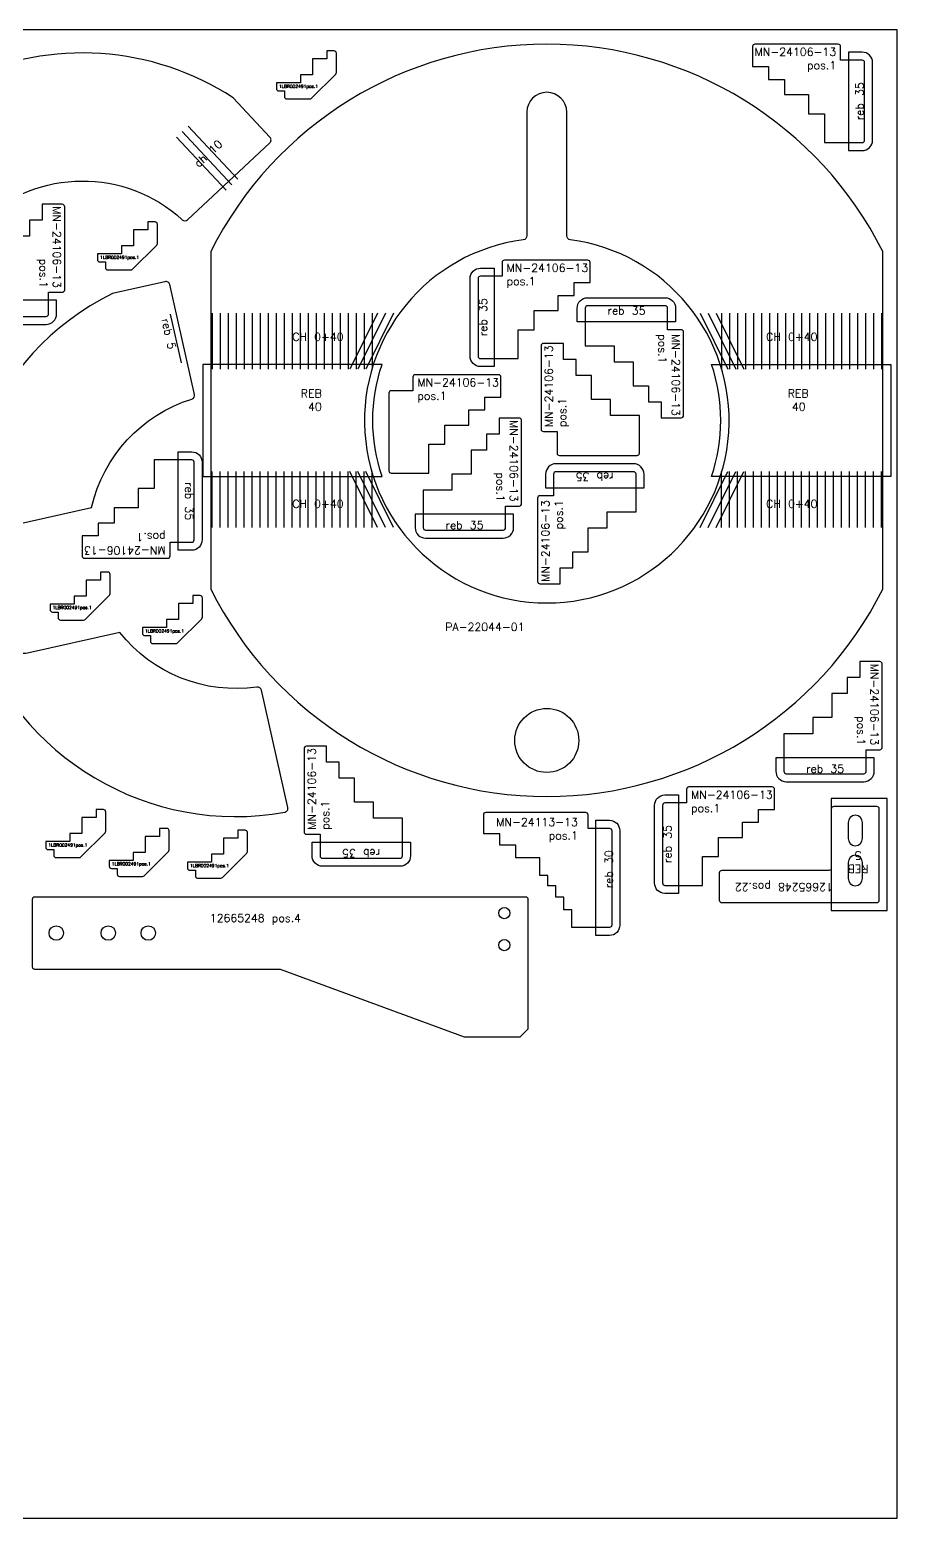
# Model space of a CAD drawing. Header units: millimetres. Extents: x 13125 to 15625, y -105 to 1860.
# Drawn here: x 14541 to 15625, y 0 to 1860 of the extents above; entities that cross this region are included whole.
import ezdxf

# ---------------------------------------------------------------- set-up
doc = ezdxf.new("R2010")
doc.units = ezdxf.units.MM
for name, color, linetype in [('12665248', 7, 'Continuous'), ('12710626', 7, 'Continuous'), ('1LBR002491', 7, 'Continuous'), ('Chanfro', 7, 'Continuous'), ('Des.', 7, 'Continuous'), ('Mn-24106-13', 7, 'Continuous'), ('MN-24112-13', 7, 'Continuous'), ('PA-22044-01', 7, 'Continuous'), ('Rebaixo', 7, 'Continuous'), ('sheet', 24, 'Continuous'), ('Texto', 7, 'Continuous')]:
    doc.layers.add(name, color=color, linetype=linetype)
doc.styles.get("Standard").update_dxf_attribs({"font": 'txt.shx'})

msp = doc.modelspace()

# ---------------------------------------------------------------- linework, layer by layer
at = {"layer": '12665248', "linetype": 'Continuous', "lineweight": 25}
for points in [[(15539.6, 809.4), (15405.6, 809.4, 0.414214), (15402.6, 806.4), (15402.6, 772.4, 0.414214), (15405.6, 769.4), (15599.6, 769.4, 0.414214), (15602.6, 772.4), (15602.6, 886.4, 0.414214), (15599.6, 889.4), (15545.6, 889.4, 0.414214), (15542.6, 886.4), (15542.6, 812.4, -0.414214)], [(15581.6, 849.4), (15581.6, 869.4, 1), (15563.6, 869.4), (15563.6, 849.4, 1)], [(15563.6, 819.4), (15563.6, 799.4, 1), (15581.6, 799.4), (15581.6, 819.4, 1)], [(15153.9, 601.6), (15163.9, 611.6), (15163.9, 773.2, 0.414214), (15160.9, 776.2), (14546.9, 776.2, 0.414214), (14543.9, 773.2), (14543.9, 689.2, 0.414214), (14546.9, 686.2), (14853.9, 686.2), (15083.9, 601.6)]]:
    msp.add_lwpolyline(points, format="xyb", close=True, dxfattribs=at)
for centre, radius in [((15133.9, 756.2), 7), ((14573.9, 731.2), 9), ((14638.9, 731.2), 9), ((14688.9, 731.2), 9), ((15133.9, 716.2), 7)]:
    msp.add_circle(centre, radius, dxfattribs=at)
at = {"layer": '12710626', "color": 2}
msp.add_lwpolyline([(14458.2, 1797.4, 0.393259), (14455.7, 1791.1), (14481.1, 1726.3, -0.306916), (14478.6, 1715.4), (14386.3, 1629, -0.306916), (14375.2, 1627.2), (14312.2, 1656.8, 0.393259), (14305.7, 1654.7, 0.314575), (14344.6, 1261.6, 0.427199), (14351.8, 1261.2), (14461.5, 1363.9, 0.391251), (14462, 1370.7, -0.923936), (14731.3, 1622.7, 0.391251), (14738.1, 1622.7), (14840.8, 1718.8, 0.414214), (14841, 1725.8), (14794.9, 1775.1, 0.261175)], format="xyb", close=True, dxfattribs=at)
at = {"layer": '1LBR002491'}
for points in [[(14894.1, 1803.6), (14879.1, 1803.6), (14879.1, 1793.6), (14849.1, 1793.6), (14849.1, 1786.6, 0.414214), (14852.1, 1783.6), (14859.1, 1783.6), (14859.1, 1776.6, 0.414214), (14862.1, 1773.6), (14890.8, 1773.6, 0.198912), (14892.9, 1774.4), (14923.2, 1804.7, 0.198912), (14924.1, 1806.8), (14924.1, 1830.6, 0.414214), (14921.1, 1833.6), (14912.1, 1833.6), (14912.1, 1823.6), (14894.1, 1823.6)], [(14670.4, 1589.9), (14655.4, 1589.9), (14655.4, 1579.9), (14625.4, 1579.9), (14625.4, 1572.9, 0.414214), (14628.4, 1569.9), (14635.4, 1569.9), (14635.4, 1562.9, 0.414214), (14638.4, 1559.9), (14667.2, 1559.9, 0.198912), (14669.3, 1560.8), (14699.6, 1591, 0.198912), (14700.4, 1593.1), (14700.4, 1616.9, 0.414214), (14697.4, 1619.9), (14688.4, 1619.9), (14688.4, 1609.9), (14670.4, 1609.9)], [(14611.2, 1152.4), (14596.2, 1152.4), (14596.2, 1142.4), (14566.2, 1142.4), (14566.2, 1135.4, 0.414214), (14569.2, 1132.4), (14576.2, 1132.4), (14576.2, 1125.4, 0.414214), (14579.2, 1122.4), (14607.9, 1122.4, 0.198912), (14610, 1123.2), (14640.3, 1153.5, 0.198912), (14641.2, 1155.6), (14641.2, 1179.4, 0.414214), (14638.2, 1182.4), (14629.2, 1182.4), (14629.2, 1172.4), (14611.2, 1172.4)], [(14726.6, 1123), (14711.6, 1123), (14711.6, 1113), (14681.6, 1113), (14681.6, 1106, 0.414214), (14684.6, 1103), (14691.6, 1103), (14691.6, 1096, 0.414214), (14694.6, 1093), (14723.3, 1093, 0.198912), (14725.4, 1093.8), (14755.7, 1124.1, 0.198912), (14756.6, 1126.2), (14756.6, 1150, 0.414214), (14753.6, 1153), (14744.6, 1153), (14744.6, 1143), (14726.6, 1143)], [(14605.8, 855.5), (14590.8, 855.5), (14590.8, 845.5), (14560.8, 845.5), (14560.8, 838.5, 0.414214), (14563.8, 835.5), (14570.8, 835.5), (14570.8, 828.5, 0.414214), (14573.8, 825.5), (14602.6, 825.5, 0.198912), (14604.7, 826.4), (14635, 856.6, 0.198912), (14635.8, 858.7), (14635.8, 882.5, 0.414214), (14632.8, 885.5), (14623.8, 885.5), (14623.8, 875.5), (14605.8, 875.5)], [(14685, 832), (14670, 832), (14670, 822), (14640, 822), (14640, 815, 0.414214), (14643, 812), (14650, 812), (14650, 805, 0.414214), (14653, 802), (14681.7, 802, 0.198912), (14683.9, 802.9), (14714.1, 833.1, 0.198912), (14715, 835.2), (14715, 859, 0.414214), (14712, 862), (14703, 862), (14703, 852), (14685, 852)], [(14782.8, 829.8), (14767.8, 829.8), (14767.8, 819.8), (14737.8, 819.8), (14737.8, 812.8, 0.414214), (14740.8, 809.8), (14747.8, 809.8), (14747.8, 802.8, 0.414214), (14750.8, 799.8), (14779.5, 799.8, 0.198912), (14781.6, 800.7), (14811.9, 831, 0.198912), (14812.8, 833.1), (14812.8, 856.8, 0.414214), (14809.8, 859.8), (14800.8, 859.8), (14800.8, 849.8), (14782.8, 849.8)]]:
    msp.add_lwpolyline(points, format="xyb", close=True, dxfattribs=at)
at = {"layer": 'Chanfro', "color": 2}
for p, q in [((14731.4, 1732.8), (14793.5, 1666.4)), ((14738.7, 1739.6), (14800.8, 1673.2)), ((14724.1, 1726), (14786.2, 1659.5))]:
    msp.add_line(p, q, dxfattribs=at)
at = {"layer": 'Chanfro', "color": 1}
for p, q in [((14768.7, 1505.9), (14768.7, 1435.9)), ((14778.7, 1505.9), (14778.7, 1435.9)), ((14788.7, 1505.9), (14788.7, 1435.9)), ((14798.7, 1505.9), (14798.7, 1435.9)), ((14808.7, 1505.9), (14808.7, 1435.9)), ((14818.7, 1505.9), (14818.7, 1435.9)), ((14828.7, 1505.9), (14828.7, 1435.9)), ((14838.7, 1505.9), (14838.7, 1435.9)), ((14848.7, 1505.9), (14848.7, 1435.9)), ((14858.7, 1505.9), (14858.7, 1435.9)), ((14868.7, 1505.9), (14868.7, 1435.9)), ((14878.7, 1505.9), (14878.7, 1435.9)), ((14888.7, 1505.9), (14888.7, 1435.9)), ((14898.7, 1505.9), (14898.7, 1435.9)), ((14908.7, 1505.9), (14908.7, 1435.9)), ((14918.7, 1505.9), (14918.7, 1435.9)), ((14928.7, 1505.9), (14928.7, 1435.9)), ((14938.7, 1505.9), (14938.7, 1435.9)), ((14975.2, 1505.9), (14940.8, 1435.9)), ((14948.7, 1505.9), (14948.7, 1435.9)), ((14985.2, 1505.9), (14950.8, 1435.9)), ((14958.7, 1505.9), (14958.7, 1435.9)), ((14995.2, 1505.9), (14960.8, 1435.9)), ((14968.7, 1505.9), (14968.7, 1435.9)), ((15378.8, 1505.9), (15413.2, 1435.9)), ((15388.8, 1505.9), (15423.2, 1435.9)), ((15398.8, 1505.9), (15433.2, 1435.9)), ((15405.3, 1505.9), (15405.3, 1435.9)), ((15415.3, 1505.9), (15415.3, 1435.9)), ((15425.3, 1505.9), (15425.3, 1435.9)), ((15435.3, 1505.9), (15435.3, 1435.9)), ((15445.3, 1505.9), (15445.3, 1435.9)), ((15455.3, 1505.9), (15455.3, 1435.9)), ((15465.3, 1505.9), (15465.3, 1435.9)), ((15475.3, 1505.9), (15475.3, 1435.9)), ((15485.3, 1505.9), (15485.3, 1435.9)), ((15495.3, 1505.9), (15495.3, 1435.9)), ((15505.3, 1505.9), (15505.3, 1435.9)), ((15515.3, 1505.9), (15515.3, 1435.9)), ((15525.3, 1505.9), (15525.3, 1435.9)), ((15535.3, 1505.9), (15535.3, 1435.9)), ((15545.3, 1505.9), (15545.3, 1435.9)), ((15555.3, 1505.9), (15555.3, 1435.9)), ((15565.3, 1505.9), (15565.3, 1435.9)), ((15575.3, 1505.9), (15575.3, 1435.9)), ((15585.3, 1505.9), (15585.3, 1435.9)), ((15595.3, 1505.9), (15595.3, 1435.9)), ((15605.3, 1505.9), (15605.3, 1435.9)), ((14768.7, 1237.9), (14768.7, 1307.9)), ((14778.7, 1237.9), (14778.7, 1307.9)), ((14788.7, 1237.9), (14788.7, 1307.9)), ((14798.7, 1237.9), (14798.7, 1307.9)), ((14808.7, 1237.9), (14808.7, 1307.9)), ((14818.7, 1237.9), (14818.7, 1307.9)), ((14828.7, 1237.9), (14828.7, 1307.9)), ((14838.7, 1237.9), (14838.7, 1307.9)), ((14848.7, 1237.9), (14848.7, 1307.9)), ((14858.7, 1237.9), (14858.7, 1307.9)), ((14868.7, 1237.9), (14868.7, 1307.9)), ((14878.7, 1237.9), (14878.7, 1307.9)), ((14888.7, 1237.9), (14888.7, 1307.9)), ((14898.7, 1237.9), (14898.7, 1307.9)), ((14908.7, 1237.9), (14908.7, 1307.9)), ((14918.7, 1237.9), (14918.7, 1307.9)), ((14928.7, 1237.9), (14928.7, 1307.9)), ((14938.7, 1237.9), (14938.7, 1307.9)), ((14975.2, 1237.9), (14940.8, 1307.9)), ((14948.7, 1237.9), (14948.7, 1307.9)), ((14985.2, 1237.9), (14950.8, 1307.9)), ((14958.7, 1237.9), (14958.7, 1307.9)), ((14995.2, 1237.9), (14960.8, 1307.9)), ((14968.7, 1237.9), (14968.7, 1307.9)), ((15378.8, 1237.9), (15413.2, 1307.9)), ((15388.8, 1237.9), (15423.2, 1307.9)), ((15398.8, 1237.9), (15433.2, 1307.9)), ((15405.3, 1237.9), (15405.3, 1307.9)), ((15415.3, 1237.9), (15415.3, 1307.9)), ((15425.3, 1237.9), (15425.3, 1307.9)), ((15435.3, 1237.9), (15435.3, 1307.9)), ((15445.3, 1237.9), (15445.3, 1307.9)), ((15455.3, 1237.9), (15455.3, 1307.9)), ((15465.3, 1237.9), (15465.3, 1307.9)), ((15475.3, 1237.9), (15475.3, 1307.9)), ((15485.3, 1237.9), (15485.3, 1307.9)), ((15495.3, 1237.9), (15495.3, 1307.9)), ((15505.3, 1237.9), (15505.3, 1307.9)), ((15515.3, 1237.9), (15515.3, 1307.9)), ((15525.3, 1237.9), (15525.3, 1307.9)), ((15535.3, 1237.9), (15535.3, 1307.9)), ((15545.3, 1237.9), (15545.3, 1307.9)), ((15555.3, 1237.9), (15555.3, 1307.9)), ((15565.3, 1237.9), (15565.3, 1307.9)), ((15575.3, 1237.9), (15575.3, 1307.9)), ((15585.3, 1237.9), (15585.3, 1307.9)), ((15595.3, 1237.9), (15595.3, 1307.9)), ((15605.3, 1237.9), (15605.3, 1307.9))]:
    msp.add_line(p, q, dxfattribs=at)
at = {"layer": 'Des.', "color": 2}
msp.add_lwpolyline([(14487.6, 1213.1, -0.414214), (14502.7, 1237), (14618, 1263.1, -0.267247), (14743.4, 1398.5, 0.391251), (14746.8, 1404.3), (14715.8, 1541.5, 0.414214), (14709.8, 1545.2), (14644, 1530.4, 0.866553), (14859.4, 882.2, 0.427199), (14863.4, 888.3), (14830.3, 1034.8, 0.391251), (14824.7, 1038.7, -0.267247), (14653.2, 1107), (14537.9, 1081, -0.414214), (14514, 1096.1)], format="xyb", close=True, dxfattribs=at)
at = {"layer": 'Mn-24106-13', "color": 4}
for points in [[(15444.2, 1839), (15444.2, 1814), (15464.2, 1814), (15464.2, 1798), (15484.2, 1798), (15484.2, 1779), (15514.2, 1779), (15514.2, 1755), (15534.2, 1755), (15534.2, 1719), (15581.2, 1719, 0.414214), (15584.2, 1722), (15584.2, 1819, 0.414214), (15581.2, 1822), (15554.2, 1822), (15554.2, 1839, 0.414214), (15551.2, 1842), (15447.2, 1842, 0.414214)], [(14581.4, 1641.9), (14556.4, 1641.9), (14556.4, 1621.9), (14540.4, 1621.9), (14540.4, 1601.9), (14521.4, 1601.9), (14521.4, 1571.9), (14497.4, 1571.9), (14497.4, 1551.9), (14461.4, 1551.9), (14461.4, 1504.9, 0.414214), (14464.4, 1501.9), (14561.4, 1501.9, 0.414214), (14564.4, 1504.9), (14564.4, 1531.9), (14581.4, 1531.9, 0.414214), (14584.4, 1534.9), (14584.4, 1638.9, 0.414214)], [(15152.5, 1374.8), (15127.5, 1374.8), (15127.5, 1354.8), (15111.5, 1354.8), (15111.5, 1334.8), (15092.5, 1334.8), (15092.5, 1304.8), (15068.5, 1304.8), (15068.5, 1284.8), (15032.5, 1284.8), (15032.5, 1237.8, 0.414214), (15035.5, 1234.8), (15132.5, 1234.8, 0.414214), (15135.5, 1237.8), (15135.5, 1264.8), (15152.5, 1264.8, 0.414214), (15155.5, 1267.8), (15155.5, 1371.8, 0.414214)], [(15178.5, 1167.7), (15203.5, 1167.7), (15203.5, 1187.7), (15219.5, 1187.7), (15219.5, 1207.7), (15238.5, 1207.7), (15238.5, 1237.7), (15262.5, 1237.7), (15262.5, 1257.7), (15298.5, 1257.7), (15298.5, 1304.7, 0.414214), (15295.5, 1307.7), (15198.5, 1307.7, 0.414214), (15195.5, 1304.7), (15195.5, 1277.7), (15178.5, 1277.7, 0.414214), (15175.5, 1274.7), (15175.5, 1170.7, 0.414214)], [(15603.3, 1070.4), (15578.3, 1070.4), (15578.3, 1050.4), (15562.3, 1050.4), (15562.3, 1030.4), (15543.3, 1030.4), (15543.3, 1000.4), (15519.3, 1000.4), (15519.3, 980.4), (15483.3, 980.4), (15483.3, 933.4, 0.414214), (15486.3, 930.4), (15583.3, 930.4, 0.414214), (15586.3, 933.4), (15586.3, 960.4), (15603.3, 960.4, 0.414214), (15606.3, 963.4), (15606.3, 1067.4, 0.414214)]]:
    msp.add_lwpolyline(points, format="xyb", close=True, dxfattribs=at)
at = {"layer": 'Mn-24106-13', "color": 6}
for points in [[(15241.1, 1569.1, 0.414214), (15238.1, 1572.1), (15134.1, 1572.1, 0.414214), (15131.1, 1569.1), (15131.1, 1552.1), (15104.1, 1552.1, 0.414214), (15101.1, 1549.1), (15101.1, 1452.1, 0.414214), (15104.1, 1449.1), (15151.1, 1449.1), (15151.1, 1485.1), (15171.1, 1485.1), (15171.1, 1509.1), (15201.1, 1509.1), (15201.1, 1528.1), (15221.1, 1528.1), (15221.1, 1544.1), (15241.1, 1544.1)], [(15355, 1375.2, 0.414214), (15358, 1378.2), (15358, 1482.2, 0.414214), (15355, 1485.2), (15338, 1485.2), (15338, 1512.2, 0.414214), (15335, 1515.2), (15238, 1515.2, 0.414214), (15235, 1512.2), (15235, 1465.2), (15271, 1465.2), (15271, 1445.2), (15295, 1445.2), (15295, 1415.2), (15314, 1415.2), (15314, 1395.2), (15330, 1395.2), (15330, 1375.2)], [(14606.2, 1202.6, 0.414214), (14609.2, 1199.6), (14713.2, 1199.6, 0.414214), (14716.2, 1202.6), (14716.2, 1219.6), (14743.2, 1219.6, 0.414214), (14746.2, 1222.6), (14746.2, 1319.6, 0.414214), (14743.2, 1322.6), (14696.2, 1322.6), (14696.2, 1286.6), (14676.2, 1286.6), (14676.2, 1262.6), (14646.2, 1262.6), (14646.2, 1243.6), (14626.2, 1243.6), (14626.2, 1227.6), (14606.2, 1227.6)], [(14886.6, 964.7, 0.414214), (14883.6, 961.7), (14883.6, 857.7, 0.414214), (14886.6, 854.7), (14903.6, 854.7), (14903.6, 827.7, 0.414214), (14906.6, 824.7), (15003.6, 824.7, 0.414214), (15006.6, 827.7), (15006.6, 874.7), (14970.6, 874.7), (14970.6, 894.7), (14946.6, 894.7), (14946.6, 924.7), (14927.6, 924.7), (14927.6, 944.7), (14911.6, 944.7), (14911.6, 964.7)], [(15471.7, 910.8, 0.414214), (15468.7, 913.8), (15364.7, 913.8, 0.414214), (15361.7, 910.8), (15361.7, 893.8), (15334.7, 893.8, 0.414214), (15331.7, 890.8), (15331.7, 793.8, 0.414214), (15334.7, 790.8), (15381.7, 790.8), (15381.7, 826.8), (15401.7, 826.8), (15401.7, 850.8), (15431.7, 850.8), (15431.7, 869.8), (15451.7, 869.8), (15451.7, 885.8), (15471.7, 885.8)]]:
    msp.add_lwpolyline(points, format="xyb", close=True, dxfattribs=at)
at = {"layer": 'Mn-24106-13', "color": 2}
for points in [[(15182.8, 1468, 0.414214), (15179.8, 1465), (15179.8, 1361, 0.414214), (15182.8, 1358), (15199.8, 1358), (15199.8, 1331, 0.414214), (15202.8, 1328), (15299.8, 1328, 0.414214), (15302.8, 1331), (15302.8, 1378), (15266.8, 1378), (15266.8, 1398), (15242.8, 1398), (15242.8, 1428), (15223.8, 1428), (15223.8, 1448), (15207.8, 1448), (15207.8, 1468)], [(15129.6, 1426, 0.414214), (15126.6, 1429), (15022.6, 1429, 0.414214), (15019.6, 1426), (15019.6, 1409), (14992.6, 1409, 0.414214), (14989.6, 1406), (14989.6, 1309, 0.414214), (14992.6, 1306), (15039.6, 1306), (15039.6, 1342), (15059.6, 1342), (15059.6, 1366), (15089.6, 1366), (15089.6, 1385), (15109.6, 1385), (15109.6, 1401), (15129.6, 1401)]]:
    msp.add_lwpolyline(points, format="xyb", close=True, dxfattribs=at)
at = {"layer": 'MN-24112-13', "color": 241}
msp.add_lwpolyline([(15268.2, 859.2), (15268.2, 741.2, -0.414214), (15265.2, 738.2), (15218.2, 738.2), (15218.2, 760.2), (15208.2, 760.2), (15208.2, 776.2), (15198.2, 776.2), (15198.2, 790.2), (15188.2, 790.2), (15188.2, 803.2), (15178.2, 803.2), (15178.2, 825.2), (15148.2, 825.2), (15148.2, 841.2), (15128.2, 841.2), (15128.2, 855.2), (15108.2, 855.2), (15108.2, 879.2, -0.414214), (15111.2, 882.2), (15235.2, 882.2, -0.414214), (15238.2, 879.2), (15238.2, 862.2), (15265.2, 862.2, -0.414214)], format="xyb", close=True, dxfattribs=at)
at = {"layer": 'PA-22044-01', "color": 1}
for points in [[(14767, 1161, 0.616785), (15607, 1161), (15607, 1582.9, 0.616785), (14767, 1582.9)], [(15216.4, 1597.5, -0.376803), (15212, 1602.5), (15212, 1756.9, 0.999997), (15162, 1756.9), (15162, 1602.5, -0.376803), (15157.6, 1597.5, 15.435213)]]:
    msp.add_lwpolyline(points, format="xyb", close=True, dxfattribs=at)
msp.add_circle((15187, 971.9), 40, dxfattribs=at)
at = {"layer": 'Rebaixo', "color": 2}
msp.add_line((14730.3, 1444), (14716.6, 1504.6), dxfattribs=at)
at = {"layer": 'Rebaixo', "color": 4}
for points in [[(15564.2, 1709), (15581.2, 1709, 0.414214), (15594.2, 1722), (15594.2, 1819, 0.414214), (15581.2, 1832), (15564.2, 1832)], [(14451.4, 1521.9), (14451.4, 1504.9, 0.414214), (14464.4, 1491.9), (14561.4, 1491.9, 0.414214), (14574.4, 1504.9), (14574.4, 1521.9)], [(15308.5, 1287.7), (15308.5, 1304.7, 0.414214), (15295.5, 1317.7), (15198.5, 1317.7, 0.414214), (15185.5, 1304.7), (15185.5, 1287.7)], [(15022.5, 1254.8), (15022.5, 1237.8, 0.414214), (15035.5, 1224.8), (15132.5, 1224.8, 0.414214), (15145.5, 1237.8), (15145.5, 1254.8)], [(15473.3, 950.4), (15473.3, 933.4, 0.414214), (15486.3, 920.4), (15583.3, 920.4, 0.414214), (15596.3, 933.4), (15596.3, 950.4)]]:
    msp.add_lwpolyline(points, format="xyb", close=True, dxfattribs=at)
at = {"layer": 'Rebaixo', "color": 6}
for points in [[(15121.1, 1439.1), (15104.1, 1439.1, -0.414214), (15091.1, 1452.1), (15091.1, 1549.1, -0.414214), (15104.1, 1562.1), (15121.1, 1562.1)], [(15225, 1495.2), (15225, 1512.2, -0.414214), (15238, 1525.2), (15335, 1525.2, -0.414214), (15348, 1512.2), (15348, 1495.2)], [(14726.2, 1332.6), (14743.2, 1332.6, -0.414214), (14756.2, 1319.6), (14756.2, 1222.6, -0.414214), (14743.2, 1209.6), (14726.2, 1209.6)], [(15351.7, 780.8), (15334.7, 780.8, -0.414214), (15321.7, 793.8), (15321.7, 890.8, -0.414214), (15334.7, 903.8), (15351.7, 903.8)], [(15016.6, 844.7), (15016.6, 827.7, -0.414214), (15003.6, 814.7), (14906.6, 814.7, -0.414214), (14893.6, 827.7), (14893.6, 844.7)]]:
    msp.add_lwpolyline(points, format="xyb", close=True, dxfattribs=at)
at = {"layer": 'Rebaixo', "color": 1}
for points in [[(14757, 1301.9), (14981.1, 1301.9, -0.165317), (14981.1, 1441.9), (14757, 1441.9)], [(15617, 1301.9), (15392.9, 1301.9, 0.165317), (15392.9, 1441.9), (15617, 1441.9)]]:
    msp.add_lwpolyline(points, format="xyb", close=True, dxfattribs=at)
at = {"layer": 'Rebaixo', "linetype": 'Continuous', "lineweight": 25}
msp.add_lwpolyline([(15542.6, 759.4), (15612.6, 759.4), (15612.6, 899.4), (15542.6, 899.4)], close=True, dxfattribs=at)
at = {"layer": 'Rebaixo', "color": 241}
msp.add_lwpolyline([(15248.2, 872.2), (15265.2, 872.2, -0.414214), (15278.2, 859.2), (15278.2, 741.2, -0.414214), (15265.2, 728.2), (15248.2, 728.2)], format="xyb", close=True, dxfattribs=at)
at = {"layer": 'sheet', "color": 7}
msp.add_lwpolyline([(13125, 0), (15625, 0), (15625, 1860), (13125, 1860)], close=True, dxfattribs=at)

# ---------------------------------------------------------------- texts
at = {"layer": 'Chanfro', "color": 2, "insert": (14745, 1694.6), "char_height": 10, "width": 80.547, "attachment_point": 1, "rotation": 43.1004}
msp.add_mtext('ch 10', dxfattribs=at)
at = {"layer": 'Chanfro', "color": 1, "char_height": 10}
for s, insert, attachment_point in [('CH 0+40', (14933.1, 1481.3), 3), ('{\\W2.265903; }CH 0+40', (15440.9, 1481.3), 1), ('CH 0+40', (14933.1, 1262.6), 9), ('{\\W2.265903; }CH 0+40', (15440.9, 1262.6), 7)]:
    msp.add_mtext_dynamic_manual_height_columns(s, width=108.651, gutter_width=12.5, heights=[0], dxfattribs=dict(at, insert=insert, attachment_point=attachment_point))
at = {"layer": 'Rebaixo', "color": 4, "char_height": 10, "attachment_point": 7}
for insert, rotation in [((15583, 1746.9), 90), ((15270.6, 1306.5), 180)]:
    msp.add_mtext_dynamic_manual_height_columns('reb 35', width=70.921, gutter_width=12.5, heights=[0], dxfattribs=dict(at, insert=insert, rotation=rotation))
at = {"layer": 'Rebaixo', "color": 6, "char_height": 10, "attachment_point": 1}
for insert, rotation in [((15102.3, 1477), 90), ((14745, 1294.7), 270), ((15332.9, 818.7), 90), ((14978.7, 825.9), 180)]:
    msp.add_mtext_dynamic_manual_height_columns('reb 35', width=70.921, gutter_width=12.5, heights=[0], dxfattribs=dict(at, insert=insert, rotation=rotation))
at = {"layer": 'Rebaixo', "color": 6, "insert": (15262.9, 1514), "char_height": 10, "attachment_point": 1}
msp.add_mtext_dynamic_manual_height_columns('reb 35', width=70.921, gutter_width=12.5, heights=[0], dxfattribs=at)
at = {"layer": 'Rebaixo', "color": 2, "insert": (14713.9, 1460.1), "char_height": 10, "width": 47.665, "attachment_point": 9, "rotation": 282.7292}
msp.add_mtext('reb 5', dxfattribs=at)
at = {"layer": 'Rebaixo', "color": 1, "char_height": 10}
for s, insert, attachment_point in [('REB\\P40', (14905.7, 1410.6), 3), ('{\\W2.227035; }REB\\P{\\W2.810369; }40', (15468.3, 1410.6), 1)]:
    msp.add_mtext_dynamic_manual_height_columns(s, width=71.207, gutter_width=12.5, heights=[0], dxfattribs=dict(at, insert=insert, attachment_point=attachment_point))
at = {"layer": 'Rebaixo', "color": 4, "char_height": 10, "attachment_point": 7}
for insert in [(15060.4, 1236), (15511.1, 931.5)]:
    msp.add_mtext_dynamic_manual_height_columns('reb 35', width=70.921, gutter_width=12.5, heights=[0], dxfattribs=dict(at, insert=insert))
at = {"layer": 'Rebaixo', "color": 241, "insert": (15269.6, 787.2), "char_height": 10, "attachment_point": 7, "rotation": 90}
msp.add_mtext_dynamic_manual_height_columns('reb 30', width=54.116, gutter_width=12.5, heights=[0], dxfattribs=at)
at = {"layer": 'Rebaixo', "insert": (15595.9, 806.4), "char_height": 10, "attachment_point": 1, "rotation": 180}
msp.add_mtext_dynamic_manual_height_columns('{\\W0.756372; }REB\\P{\\W1.756372; }5', width=41.794, gutter_width=12.5, heights=[0], dxfattribs=at)
at = {"layer": 'Texto', "color": 4, "insert": (15548.7, 1837.4), "char_height": 10, "width": 98.911, "attachment_point": 3}
msp.add_mtext('MN-24106-13 pos.1', dxfattribs=at)
at = {"layer": 'Texto', "attachment_point": 1}
for s, width, insert, char_height in [('1LBR002491pos.1', 110.274, (14852.3, 1791.3), 4), ('1LBR002491pos.1', 110.274, (14628.7, 1577.6), 4), ('1LBR002491pos.1', 110.274, (14569.4, 1140.1), 4), ('1LBR002491pos.1', 110.274, (14684.8, 1110.7), 4), ('1LBR002491pos.1', 110.274, (14564, 843.2), 4), ('1LBR002491pos.1', 110.274, (14643.2, 819.7), 4), ('1LBR002491pos.1', 110.274, (14741, 817.5), 4), ('{\\W1.471502; }12665248 pos.4', 156.097, (14752.7, 755), 10)]:
    msp.add_mtext_dynamic_manual_height_columns(s, width=width, gutter_width=12.5, heights=[0], dxfattribs=dict(at, insert=insert, char_height=char_height))
at = {"layer": 'Texto', "color": 4, "char_height": 10, "width": 98.911, "attachment_point": 3}
for insert, rotation in [((14579.8, 1537.5), 270), ((15150.9, 1270.4), 270), ((15180.2, 1272.1), 90), ((15601.6, 965.9), 270)]:
    msp.add_mtext('MN-24106-13 pos.1', dxfattribs=dict(at, insert=insert, rotation=rotation))
at = {"layer": 'Texto', "color": 6, "char_height": 10, "width": 98.911, "attachment_point": 1}
for insert in [(15136.7, 1567.5), (15367.3, 909.1)]:
    msp.add_mtext('MN-24106-13 pos.1', dxfattribs=dict(at, insert=insert))
for insert, rotation in [((15353.4, 1479.6), 270), ((14710.6, 1204.2), 180), ((14888.2, 860.3), 90)]:
    msp.add_mtext('MN-24106-13 pos.1', dxfattribs=dict(at, insert=insert, rotation=rotation))
at = {"layer": 'Texto', "color": 2, "insert": (15184.4, 1363.5), "char_height": 10, "width": 98.911, "attachment_point": 1, "rotation": 90}
msp.add_mtext('MN-24106-13 pos.1', dxfattribs=at)
at = {"layer": 'Texto', "color": 2, "insert": (15025.2, 1424.3), "char_height": 10, "width": 98.911, "attachment_point": 1}
msp.add_mtext('MN-24106-13 pos.1', dxfattribs=at)
at = {"layer": 'Texto', "color": 1, "insert": (15060.1, 1118.8), "char_height": 10, "width": 262.375, "attachment_point": 1}
msp.add_mtext('{\\W7.88786;   }PA-22044-01', dxfattribs=at)
at = {"layer": 'Texto', "color": 241, "insert": (15225.8, 874.9), "char_height": 10, "attachment_point": 3}
msp.add_mtext_dynamic_manual_height_columns('MN-24113-13 pos.1', width=98.079, gutter_width=12.5, heights=[0], dxfattribs=at)
at = {"layer": 'Texto', "insert": (15553.2, 783.7), "char_height": 10, "attachment_point": 1, "rotation": 180}
msp.add_mtext_dynamic_manual_height_columns('{\\W0.971502; }12665248 pos.22', width=156.097, gutter_width=12.5, heights=[0], dxfattribs=at)

doc.saveas('drawing.dxf')
